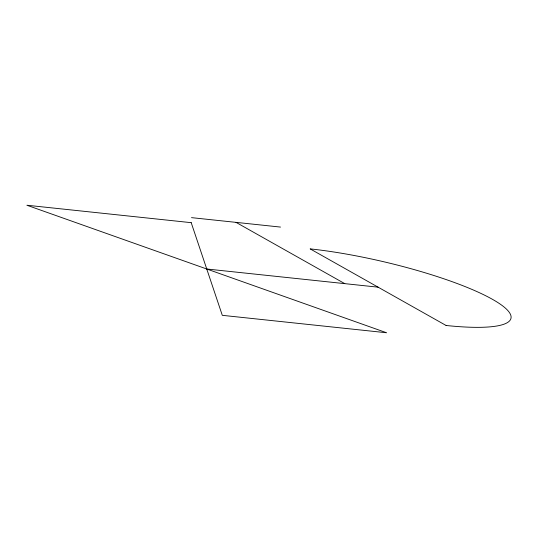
<?xml version="1.0" encoding="UTF-8"?>
<svg xmlns="http://www.w3.org/2000/svg" width="538" height="538" viewBox="0 0 538 538"><rect width="100%" height="100%" fill="white"/><g stroke="black" fill="none" stroke-linecap="round" stroke-linejoin="round"><path stroke-width="0.81" d="M191.508 217.641L280.513 227.083M206.753 269L378.113 287.178M236.014 222.362L344.777 283.64M191.205 222.671L26.9 205.24L386.607 332.76L222.302 315.329L191.205 222.671M446.089 325.477L310.137 248.879A136.47 26.039 13.2 0 1 492.425 299.31A136.47 26.039 13.2 0 1 446.089 325.477"/></g></svg>
